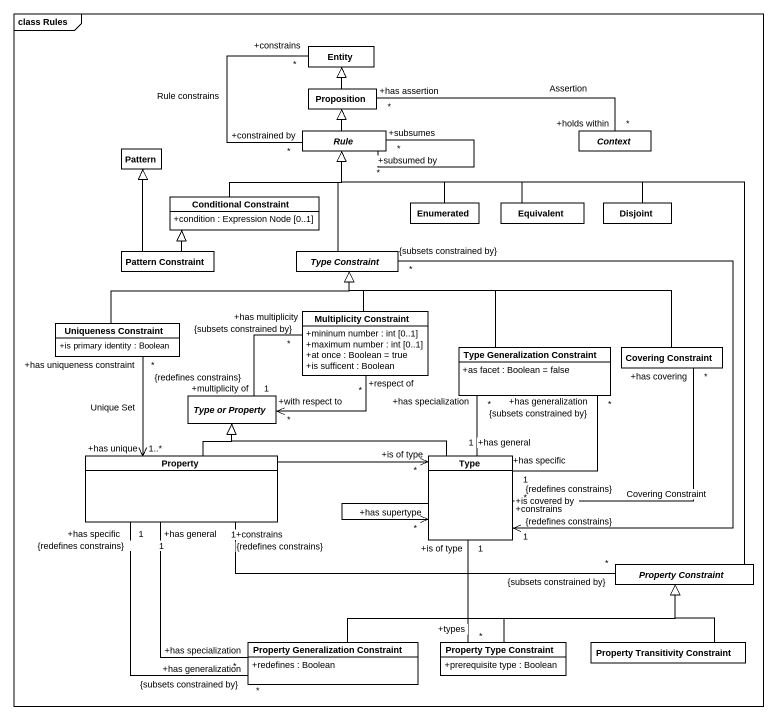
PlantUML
@startuml
mainframe class Rules
hide circle
hide empty members
skinparam classAttributeIconSize 0
class "Entity" as Entity_
class Proposition
abstract class Rule
abstract class Context
class Pattern
class "Conditional Constraint" as Conditional_Constraint {
  +condition : Expression Node [0..1]
}
class Enumerated
class Equivalent
class Disjoint
class "Pattern Constraint" as Pattern_Constraint
abstract class "Type Constraint" as Type_Constraint
class "Uniqueness Constraint" as Uniqueness_Constraint {
  +is primary identity : Boolean
}
class "Multiplicity Constraint" as Multiplicity_Constraint {
  +mininum number : int [0..1]
  +maximum number : int [0..1]
  +at once : Boolean = true
  +is sufficent : Boolean
}
class "Type Generalization Constraint" as Type_Generalization {
  +as facet : Boolean = false
}
class "Covering Constraint" as Covering_Constraint
abstract class "Type or Property" as Type_or_Property
class Property
class Type
abstract class "Property Constraint" as Property_Constraint
class "Property Generalization Constraint" as Property_Generalization {
  +redefines : Boolean
}
class "Property Type Constraint" as Property_Type_Constraint {
  +prerequisite type : Boolean
}
class "Property Transitivity Constraint" as Property_Transitivity
Proposition -up-|> Entity_
Rule "+constrained by\n*" -up- "*\n+constrains" Entity_ : Rule constrains
Rule -up-|> Proposition
Rule "+subsumed by\n*" -- "+subsumes\n*" Rule
Context "+holds within\n*" -left- "+has assertion\n*" Proposition : Assertion
Conditional_Constraint -up-|> Rule
Enumerated -up-|> Rule
Equivalent -left-|> Rule
Disjoint -left-|> Rule
Pattern_Constraint -up-|> Pattern
Pattern_Constraint -up-|> Conditional_Constraint
Type_Constraint -up-|> Rule
Type_Constraint "*\n{subsets constrained by}" --> "1\n{redefines constrains}\n+constrains" Type
Uniqueness_Constraint -right-|> Type_Constraint
Uniqueness_Constraint "*\n+has uniqueness constraint" --> "+has unique\n1..*" Property : Unique Set
Multiplicity_Constraint -up-|> Type_Constraint
Multiplicity_Constraint "*\n+has multiplicity\n{subsets constrained by}" -left- "+multiplicity of\n1\n{redefines constrains}" Type_or_Property
Multiplicity_Constraint "*\n+respect of" -left-> "+with respect to\n*" Type_or_Property
Type_Generalization -left-|> Type_Constraint
Type_Generalization "+has generalization\n*\n{subsets constrained by}" -- "+has specific\n1\n{redefines constrains}" Type
Type_Generalization "+has specialization\n*" -- "+has general\n1" Type
Covering_Constraint -left-|> Type_Constraint
Covering_Constraint "+has covering\n*" -- "*\n+is covered by" Type : Covering Constraint
Property -up-|> Type_or_Property
Property -right-> "+is of type\n*" Type
Type -left-|> Type_or_Property
Type --> "+has supertype\n*" Type
Property_Constraint -up-|> Rule
Property_Constraint "*\n{subsets constrained by}" -left- "1\n+constrains\n{redefines constrains}" Property
Property_Generalization "+has specialization\n*" -up- "+has general\n1" Property
Property_Generalization "+has generalization\n*\n{subsets constrained by}" -up- "+has specific\n1\n{redefines constrains}" Property
Property_Generalization -right-|> Property_Constraint
Property_Type_Constraint "+types\n*" -up- "+is of type\n1" Type
Property_Type_Constraint -right-|> Property_Constraint
Property_Transitivity -up-|> Property_Constraint
@enduml
